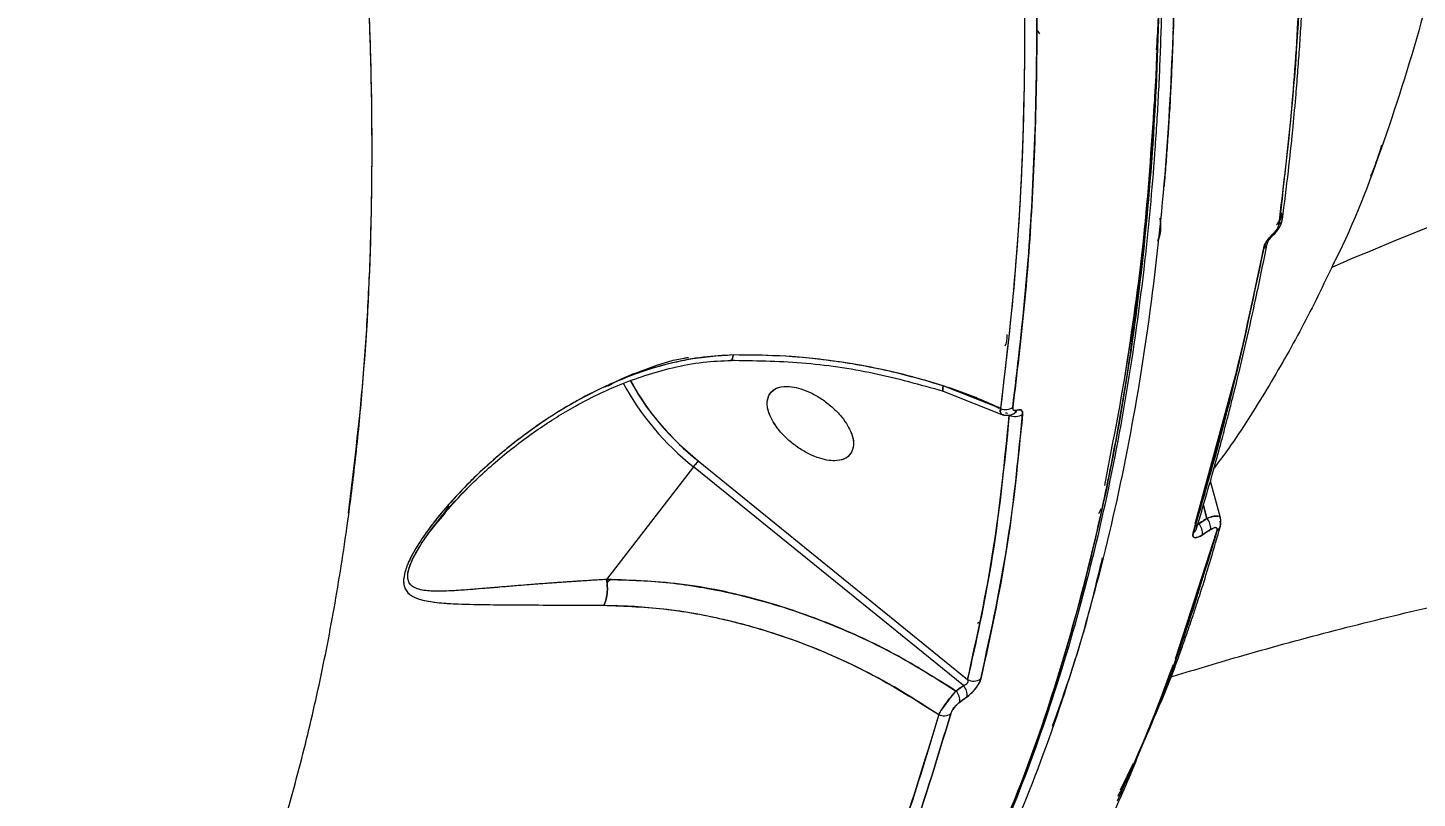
# Model space of a CAD drawing. Header units: millimetres. Extents: x -7083 to 7374, y -8368 to 7509.
# Drawn here: x 1896.4 to 2025.2, y -1489.7 to -1418.3 of the extents above; entities that cross this region are included whole.
import ezdxf

# ---------------------------------------------------------------- set-up
doc = ezdxf.new("R2010")
doc.units = ezdxf.units.MM
for name, color, linetype in [('DIKOM_ОБЪЕКТ', 7, 'Continuous'), ('DIKOM_РАЗМЕР_ЗОНА', 7, 'Continuous'), ('DIKOM_РАЗМЕР_ОБЪЕКТА', 7, 'Continuous')]:
    doc.layers.add(name, color=color, linetype=linetype)
doc.styles.add('style1', font='arial.ttf', dxfattribs={"width": 0.8})
doc.dimstyles.new('1-50', dxfattribs={"dimtxt": 300, "dimasz": 200, "dimexe": 100, "dimexo": 0, "dimgap": 100, "dimtad": 1, "dimtxsty": 'style1', "dimcen": 200, "dimclrd": 7, "dimclre": 7, "dimclrt": 7, "dimadec": 1, "dimazin": 2, "dimtfac": 1, "dimtmove": 0, "dimatfit": 2, "dimfxl": 0, "dimlwd": 25, "dimlwe": 18, "dimarcsym": 0})

# ---------------------------------------------------------------- blocks, each defined once
blk = doc.blocks.new('*D10')
at = {"layer": 'Defpoints', "color": 0, "transparency": 16777216}
for p in [(-5583.43, 647.96), (4593.55, 648.92), (4593.55, -5902.54)]:
    blk.add_point(p, dxfattribs=at)
at = {"layer": 'DIKOM_РАЗМЕР_ОБЪЕКТА', "color": 7, "lineweight": 18, "transparency": 16777216}
for p, q in [((-5583.43, 647.96), (-5583.43, -6002.54)), ((4593.55, 648.92), (4593.55, -6002.54))]:
    blk.add_line(p, q, dxfattribs=at)
at = {"layer": 'DIKOM_РАЗМЕР_ОБЪЕКТА', "color": 7, "lineweight": 25, "transparency": 16777216}
blk.add_line((-5383.43, -5902.54), (4393.55, -5902.54), dxfattribs=at)
at = {"layer": 'DIKOM_РАЗМЕР_ОБЪЕКТА', "color": 7, "transparency": 16777216}
for points in [[(-5383.43, -5869.2), (-5383.43, -5935.87), (-5583.43, -5902.54)], [(4393.55, -5869.2), (4393.55, -5935.87), (4593.55, -5902.54)]]:
    blk.add_solid(points, dxfattribs=at)
at = {"layer": 'DIKOM_РАЗМЕР_ОБЪЕКТА', "color": 7, "transparency": 16777216, "insert": (-226.13, -5649.37), "char_height": 300, "attachment_point": 5, "style": 'style1'}
blk.add_mtext('10150', dxfattribs=at)
blk = doc.blocks.new('*D11')
at = {"layer": 'Defpoints', "color": 0, "transparency": 16777216}
for p in [(-321.71, 5509.06), (-348.71, -4811.52), (5568.58, -4811.52)]:
    blk.add_point(p, dxfattribs=at)
at = {"layer": 'DIKOM_РАЗМЕР_ОБЪЕКТА', "color": 7, "lineweight": 18, "transparency": 16777216}
for p, q in [((-321.71, 5509.06), (5668.58, 5509.06)), ((-348.71, -4811.52), (5668.58, -4811.52))]:
    blk.add_line(p, q, dxfattribs=at)
at = {"layer": 'DIKOM_РАЗМЕР_ОБЪЕКТА', "color": 7, "lineweight": 25, "transparency": 16777216}
blk.add_line((5568.58, 5309.06), (5568.58, -4611.52), dxfattribs=at)
at = {"layer": 'DIKOM_РАЗМЕР_ОБЪЕКТА', "color": 7, "transparency": 16777216}
for points in [[(5535.25, 5309.06), (5601.91, 5309.06), (5568.58, 5509.06)], [(5535.25, -4611.52), (5601.91, -4611.52), (5568.58, -4811.52)]]:
    blk.add_solid(points, dxfattribs=at)
at = {"layer": 'DIKOM_РАЗМЕР_ОБЪЕКТА', "color": 7, "transparency": 16777216, "insert": (5315.31, 775.23), "char_height": 300, "attachment_point": 5, "rotation": 90, "style": 'style1'}
blk.add_mtext('10300', dxfattribs=at)
blk = doc.blocks.new('*D12')
at = {"layer": 'Defpoints', "color": 0, "transparency": 16777216}
for p in [(-621.71, 7509.06), (-373.6, -6811.53), (7273.89, -6811.53)]:
    blk.add_point(p, dxfattribs=at)
at = {"layer": 'DIKOM_РАЗМЕР_ЗОНА', "color": 7, "lineweight": 18, "transparency": 16777216}
for p, q in [((-621.71, 7509.06), (7373.89, 7509.06)), ((-373.6, -6811.53), (7373.89, -6811.53))]:
    blk.add_line(p, q, dxfattribs=at)
at = {"layer": 'DIKOM_РАЗМЕР_ЗОНА', "color": 7, "lineweight": 25, "transparency": 16777216}
blk.add_line((7273.89, 7309.06), (7273.89, -6611.53), dxfattribs=at)
at = {"layer": 'DIKOM_РАЗМЕР_ЗОНА', "color": 7, "transparency": 16777216}
for points in [[(7240.56, 7309.06), (7307.22, 7309.06), (7273.89, 7509.06)], [(7240.56, -6611.53), (7307.22, -6611.53), (7273.89, -6811.53)]]:
    blk.add_solid(points, dxfattribs=at)
at = {"layer": 'DIKOM_РАЗМЕР_ЗОНА', "color": 7, "transparency": 16777216, "insert": (7020.62, 1288.25), "char_height": 300, "attachment_point": 5, "rotation": 90, "style": 'style1'}
blk.add_mtext('14300', dxfattribs=at)
blk = doc.blocks.new('*D13')
at = {"layer": 'Defpoints', "color": 0, "transparency": 16777216}
for p in [(6593.53, 996.24), (-7083.43, 647.96), (6593.53, -8268.31)]:
    blk.add_point(p, dxfattribs=at)
at = {"layer": 'DIKOM_РАЗМЕР_ЗОНА', "color": 7, "lineweight": 18, "transparency": 16777216}
for p, q in [((6593.53, 996.24), (6593.53, -8368.31)), ((-7083.43, 647.96), (-7083.43, -8368.31))]:
    blk.add_line(p, q, dxfattribs=at)
at = {"layer": 'DIKOM_РАЗМЕР_ЗОНА', "color": 7, "lineweight": 25, "transparency": 16777216}
blk.add_line((-6883.43, -8268.31), (6393.53, -8268.31), dxfattribs=at)
at = {"layer": 'DIKOM_РАЗМЕР_ЗОНА', "color": 7, "transparency": 16777216}
for points in [[(-6883.43, -8234.97), (-6883.43, -8301.64), (-7083.43, -8268.31)], [(6393.53, -8234.97), (6393.53, -8301.64), (6593.53, -8268.31)]]:
    blk.add_solid(points, dxfattribs=at)
at = {"layer": 'DIKOM_РАЗМЕР_ЗОНА', "color": 7, "transparency": 16777216, "insert": (322.1, -8015.03), "char_height": 300, "attachment_point": 5, "style": 'style1'}
blk.add_mtext('13650', dxfattribs=at)

msp = doc.modelspace()

# ---------------------------------------------------------------- linework, layer by layer
at = {"layer": 'DIKOM_ОБЪЕКТ', "color": 7, "linetype": 'Continuous', "lineweight": 15}
for p, q in [((1989.899, -1418.458), (1990.188, -1418.839)), ((2002.512, -1418.339), (2002.568, -1418.32)), ((2002.387, -1423.275), (2002.373, -1423.252)), ((2002.329, -1424.419), (2002.322, -1424.407)), ((2002.322, -1424.407), (2002.329, -1424.419)), ((2012.513, -1435.304), (2012.648, -1435.642)), ((2012.516, -1435.35), (2012.648, -1435.642)), ((2012.686, -1436.124), (2012.717, -1436.008)), ((2010.989, -1438.68), (2011.08, -1438.265)), ((2017.454, -1440.107), (2017.293, -1440.486)), ((2004.644, -1464.135), (2008.349, -1450.516)), ((1981.25, -1451.943), (1986.855, -1454.174)), ((1986.585, -1453.564), (1981.265, -1451.455)), ((1986.461, -1453.575), (1985.721, -1453.172)), ((1986.574, -1453.735), (1986.57, -1453.732)), ((1986.58, -1453.639), (1986.578, -1453.638)), ((1987.727, -1454.091), (1987.656, -1454.105)), ((1958.117, -1458.957), (1950.066, -1469.392)), ((1983.141, -1479.231), (1958.117, -1458.957)), ((1958.557, -1458.423), (1983.528, -1478.654)), ((1958.557, -1458.423), (1983.528, -1478.654)), ((1972.349, -1458.082), (1972.354, -1458.079)), ((2006.971, -1463.702), (2006.028, -1460.299)), ((1936.666, -1461.48), (1937.178, -1460.965)), ((1935.484, -1462.617), (1934.107, -1464.401)), ((1995.913, -1462.846), (1995.654, -1463.336)), ((2005.711, -1463.744), (2005.377, -1462.546)), ((2005.389, -1462.508), (2005.711, -1463.744)), ((2004.588, -1464.127), (2004.679, -1464.331)), ((2004.776, -1463.848), (2004.778, -1463.853)), ((2004.906, -1464.137), (2004.95, -1464.235)), ((2004.95, -1464.235), (2005.711, -1463.744)), ((2002.791, -1476.769), (2006.644, -1464.824)), ((2006.055, -1464.778), (2005.297, -1465.268)), ((2006.192, -1466.266), (2006.644, -1464.84)), ((1950.082, -1469.66), (1950.424, -1469.416)), ((1984.601, -1473.381), (1984.45, -1473.487)), ((1982.45, -1479.739), (1983.141, -1479.231)), ((1983.484, -1480.267), (1982.794, -1480.773)), ((1997.693, -1488.883), (1998.89, -1486.408))]:
    msp.add_line(p, q, dxfattribs=at)
at = {"layer": 'DIKOM_ОБЪЕКТ', "color": 7, "linetype": 'Continuous', "lineweight": 15, "flags": 128}
for points in [[(2011.827, -1437.536), (2011.833, -1437.527), (2011.833, -1437.482), (2011.807, -1437.412)], [(2011.807, -1437.412), (2011.833, -1437.482), (2011.833, -1437.527), (2011.828, -1437.535)], [(1981.265, -1451.455), (1981.229, -1451.685), (1981.22, -1451.846), (1981.236, -1451.931), (1981.25, -1451.943)], [(1981.25, -1451.943), (1981.236, -1451.931), (1981.22, -1451.846), (1981.229, -1451.685), (1981.265, -1451.455)]]:
    msp.add_lwpolyline(points, dxfattribs=at)
at = {"layer": 'DIKOM_ОБЪЕКТ', "color": 7, "linetype": 'Continuous', "lineweight": 15}
for centre, radius, start, end in [((2162.507, -1778.467), 367.857, 103.00228, 113.25076), ((2012.092, -1435.93), 0.626, 298.2284, 27.3795), ((2012.066, -1435.909), 0.657, 299.35325, 354.83798), ((2010.695, -1438.163), 0.616, 297.62215, 346.95401), ((2010.688, -1438.158), 0.623, 297.92919, 346.60104), ((1973.785, -1439.143), 25.261, 208.58359, 231.66494), ((1973.516, -1439.37), 24.916, 208.42146, 231.8272), ((1973.684, -1439.262), 24.412, 208.78187, 231.70937), ((1987.043, -1452.46), 1.194, 247.45441, 303.9913), ((1987.492, -1453.501), 0.634, 281.71135, 339.35414), ((1987.487, -1453.496), 0.641, 283.45028, 339.07648), ((1987.928, -1453.124), 1.183, 242.89195, 305.98555), ((1966.517, -1465.421), 10.599, 138.6785, 142.4205), ((2003.854, -1465.178), 1.445, 356.41239, 40.68623), ((2004.609, -1464.685), 1.449, 356.33987, 40.52042), ((2006.305, -1464.281), 0.676, 299.96244, 25.74409), ((2004.101, -1464.507), 0.666, 300.12524, 344.24191), ((2004.099, -1464.505), 0.669, 300.1657, 342.21249), ((2006.302, -1464.278), 0.68, 300.0666, 356.77039), ((1981.553, -1480.612), 1.252, 352.59749, 44.21254), ((1982.24, -1480.104), 1.254, 352.51877, 44.05634), ((1984.112, -1477.692), 1.125, 238.72761, 304.39443), ((1981.342, -1480.92), 1.108, 243.48917, 304.05123)]:
    msp.add_arc(centre, radius, start, end, dxfattribs=at)
for points, knots in [([(1979.178, -1508.107), (1979.625, -1507.373), (1981.92, -1503.606), (1985.455, -1496.128), (1989.68, -1485.834), (1993.189, -1475.048), (1996.072, -1463.889), (1998.365, -1452.193), (1999.721, -1442.455), (2000.488, -1434.967), (2000.906, -1429.896), (2001.233, -1424.692), (2001.461, -1419.417), (2001.586, -1414.361), (2001.626, -1409.408), (2001.587, -1404.271), (2001.393, -1396.461), (2000.844, -1386.054), (1999.697, -1373.154), (1998.082, -1360.044), (1995.997, -1346.675), (1993.445, -1333.07), (1990.428, -1319.244), (1986.949, -1305.213), (1982.859, -1290.443), (1978.101, -1274.939), (1972.62, -1258.722), (1966.602, -1242.386), (1960.317, -1226.62), (1953.854, -1211.472), (1948.993, -1200.738), (1945.74, -1193.798), (1944.25, -1190.656), (1942.657, -1187.338), (1940.785, -1183.489), (1938.45, -1178.76), (1935.571, -1173.032), (1933.427, -1168.887), (1932.27, -1166.65)], [0, 0, 0, 0, 0.0104833, 0.0538013, 0.0970601, 0.1383158, 0.1795695, 0.2208225, 0.2620731, 0.2782834, 0.2946778, 0.3113476, 0.3281256, 0.3444819, 0.3584461, 0.3737143, 0.3912391, 0.4286774, 0.4655031, 0.5023286, 0.5391531, 0.5759763, 0.6127995, 0.6496512, 0.6865671, 0.7278166, 0.7690552, 0.8102936, 0.851531, 0.8878208, 0.9240666, 0.9320435, 0.9398914, 0.9476391, 0.9569466, 0.9687905, 0.9831572, 1, 1, 1, 1]), ([(1949.313, -1542.91), (1951.475, -1541.281), (1956.197, -1537.722), (1962.832, -1531.337), (1969.357, -1523.987), (1975.329, -1515.924), (1980.763, -1507.168), (1985.731, -1497.538), (1990.164, -1487.037), (1993.997, -1475.678), (1997.142, -1463.704), (1999.604, -1451.12), (2001.38, -1437.923), (2002.448, -1424.376), (2002.84, -1410.547), (2002.597, -1396.541), (2001.732, -1382.159), (2000.253, -1367.442), (1998.121, -1352.087), (1995.296, -1336.07), (1991.725, -1319.365), (1987.466, -1302.314), (1982.536, -1285.008), (1976.965, -1267.543), (1970.898, -1250.316), (1964.38, -1233.336), (1957.45, -1216.606), (1949.967, -1199.792), (1941.978, -1182.909), (1936.222, -1171.663), (1933.339, -1166.031)], [0, 0, 0, 0, 0.0294346, 0.064302, 0.0991452, 0.1340374, 0.1690526, 0.2042672, 0.2416084, 0.2787305, 0.3157246, 0.3526784, 0.3896794, 0.4268156, 0.462036, 0.4972447, 0.5322563, 0.5671465, 0.6019894, 0.6389734, 0.6760743, 0.7133826, 0.7507533, 0.7878982, 0.8249036, 0.8597463, 0.8946166, 0.929588, 0.9647359, 1, 1, 1, 1]), ([(1933.339, -1166.031), (1935.328, -1169.896), (1939.403, -1177.814), (1945.348, -1190.008), (1951.306, -1202.78), (1956.959, -1215.552), (1962.293, -1228.263), (1967.085, -1240.329), (1970.27, -1248.819), (1972.014, -1253.621), (1972.562, -1255.14), (1973.106, -1256.664), (1973.649, -1258.193), (1974.188, -1259.727), (1976.049, -1265.061), (1978.999, -1273.858), (1982.7, -1285.739), (1985.847, -1296.623), (1988.502, -1306.52), (1990.723, -1315.445), (1992.564, -1323.413), (1994.075, -1330.443), (1995.298, -1336.551), (1996.234, -1341.541), (1996.939, -1345.518), (1997.443, -1348.492), (1997.772, -1350.51), (1997.949, -1351.619), (1998.016, -1352.046), (1998.044, -1352.222), (1998.056, -1352.297), (1998.061, -1352.33), (1998.063, -1352.344), (1998.064, -1352.351), (1998.065, -1352.354), (1998.786, -1356.94), (2000.038, -1365.852), (2001.409, -1378.69), (2002.287, -1390.755), (2002.71, -1401.637), (2002.775, -1411.424), (2002.616, -1418.143), (2002.43, -1422.492), (2002.32, -1424.664), (2002.194, -1426.799), (2002.054, -1428.898), (2001.901, -1430.96), (2001.787, -1432.316), (2001.73, -1432.989)], [0, 0, 0, 0, 0.0405415, 0.0830689, 0.1275823, 0.1740816, 0.2166442, 0.2607447, 0.3008257, 0.3061629, 0.3115204, 0.3168984, 0.3222968, 0.3277156, 0.3331549, 0.3788817, 0.4213478, 0.4605531, 0.4964974, 0.5291807, 0.558603, 0.5847643, 0.6076644, 0.6273033, 0.6412799, 0.6529552, 0.6613261, 0.6644447, 0.6657076, 0.6662421, 0.6664732, 0.6665741, 0.6666183, 0.6666378, 0.6666463, 0.666653, 0.7194624, 0.7702736, 0.8190865, 0.8659011, 0.9054453, 0.9434421, 0.9531382, 0.9627281, 0.9722118, 0.9815894, 0.9908609, 1, 1, 1, 1]), ([(1931.913, -1167.012), (1934.968, -1172.985), (1941.065, -1184.91), (1949.485, -1202.813), (1957.335, -1220.634), (1964.564, -1238.36), (1971.184, -1255.989), (1977.08, -1273.187), (1982.283, -1289.954), (1986.807, -1306.234), (1990.732, -1322.271), (1994.042, -1337.989), (1996.793, -1353.681), (1998.949, -1369.332), (2000.459, -1384.91), (2001.277, -1400.109), (2001.394, -1414.866), (2000.805, -1429.099), (1999.544, -1442.476), (1997.665, -1455.018), (1995.217, -1466.768), (1992.152, -1477.965), (1988.515, -1488.659), (1985.582, -1495.281), (1984.111, -1498.601)], [0, 0, 0, 0, 0.047001, 0.093823, 0.1404084, 0.1868699, 0.2333175, 0.2798609, 0.3239334, 0.3682526, 0.4124171, 0.4563616, 0.5001812, 0.5466227, 0.5931373, 0.6398363, 0.6868178, 0.7336782, 0.7802874, 0.8241053, 0.8678929, 0.911742, 0.9557457, 1, 1, 1, 1]), ([(1984.111, -1498.601), (1985.6, -1495.237), (1988.603, -1488.451), (1992.348, -1477.36), (1995.168, -1466.862), (1997.211, -1457.165), (1998.307, -1450.66), (1998.95, -1446.163), (1999.261, -1443.81), (1999.552, -1441.433), (1999.821, -1439.03), (2000.069, -1436.603), (2000.492, -1432.008), (2000.981, -1425.003), (2001.325, -1415.278), (2001.336, -1404.842), (2000.982, -1394.149), (2000.273, -1383.255), (1999.269, -1372.681), (1998.35, -1365.193), (1997.785, -1361.074), (1997.641, -1360.041), (1997.494, -1359.004), (1997.343, -1357.963), (1997.189, -1356.917), (1997.031, -1355.866), (1996.871, -1354.811), (1996.625, -1353.224), (1996.242, -1350.824), (1995.658, -1347.323), (1994.888, -1342.945), (1993.902, -1337.672), (1992.664, -1331.483), (1991.136, -1324.372), (1989.276, -1316.323), (1987.258, -1308.226), (1985.131, -1300.228), (1982.952, -1292.479), (1981.11, -1286.275), (1979.731, -1281.795), (1978.922, -1279.206), (1978.084, -1276.569), (1977.218, -1273.886), (1976.323, -1271.156), (1975.397, -1268.379), (1974.441, -1265.555), (1972.036, -1258.56), (1968.065, -1247.561), (1962.295, -1232.723), (1956.359, -1218.432), (1950.316, -1204.716), (1944.214, -1191.596), (1938.126, -1179.087), (1933.95, -1170.97), (1931.913, -1167.012)], [0, 0, 0, 0, 0.0448233, 0.0904084, 0.1367553, 0.1677634, 0.1991034, 0.2073667, 0.2156527, 0.2239616, 0.2322932, 0.2406475, 0.2490247, 0.279393, 0.3112487, 0.3445917, 0.3794221, 0.4113036, 0.4443369, 0.4743594, 0.4773563, 0.4803617, 0.4833758, 0.4863985, 0.4894298, 0.4924696, 0.4955181, 0.4985752, 0.5062018, 0.5162332, 0.5286695, 0.543639, 0.561052, 0.5809084, 0.6032081, 0.6279513, 0.6476494, 0.6686615, 0.6909876, 0.6978166, 0.7047597, 0.7118169, 0.7189881, 0.7262734, 0.7336728, 0.7411863, 0.7488139, 0.7894231, 0.8284573, 0.8659162, 0.9018, 0.9361086, 0.9688419, 1, 1, 1, 1]), ([(1990.636, -1192.414), (1993.043, -1198.087), (1997.858, -1209.439), (2004.312, -1226.37), (2010.193, -1243.218), (2015.415, -1259.916), (2019.959, -1276.37), (2023.722, -1292.18), (2026.747, -1307.332), (2029.081, -1321.854), (2030.778, -1336.048), (2031.831, -1349.907), (2032.238, -1363.892), (2031.898, -1377.858), (2030.718, -1391.661), (2028.71, -1404.773), (2025.902, -1417.225), (2022.169, -1428.895), (2019.303, -1436.564), (2017.457, -1440.101), (2017.386, -1440.238)], [0, 0, 0, 0, 0.0583555, 0.1167723, 0.1754028, 0.2343988, 0.2933013, 0.3518548, 0.4068847, 0.4618726, 0.5169474, 0.5722407, 0.6278609, 0.6897175, 0.7512221, 0.8125651, 0.8739336, 0.9355173, 0.9975002, 1, 1, 1, 1]), ([(1926.135, -1463.25), (1926.638, -1459.136), (1927.702, -1450.428), (1928.363, -1436.33), (1928.341, -1421.207), (1927.519, -1405.525), (1925.925, -1389.309), (1923.504, -1372.312), (1920.225, -1354.614), (1916.065, -1336.309), (1911.107, -1317.759), (1905.336, -1298.966), (1898.821, -1279.939), (1893.822, -1267.131), (1891.316, -1260.709)], [0, 0, 0, 0, 0.0734418, 0.1554798, 0.237249, 0.3189945, 0.4009575, 0.4833835, 0.5700216, 0.6561076, 0.7418761, 0.8275997, 0.9135489, 1, 1, 1, 1]), ([(1912.374, -1512.63), (1913.301, -1510.575), (1915.159, -1506.455), (1917.635, -1499.904), (1919.872, -1493.102), (1921.842, -1486.049), (1923.558, -1478.739), (1925.027, -1471.115), (1926.135, -1463.857), (1926.952, -1457.032), (1927.538, -1450.698), (1927.974, -1444.104), (1928.244, -1437.382), (1928.333, -1431.604), (1928.321, -1426.857), (1928.264, -1423.067), (1928.156, -1419.178), (1927.996, -1415.189), (1927.781, -1411.098), (1927.507, -1406.905), (1927.114, -1401.831), (1926.547, -1395.758), (1925.738, -1388.562), (1924.728, -1380.928), (1923.533, -1373.088), (1922.296, -1365.901), (1921.075, -1359.415), (1919.923, -1353.707), (1918.559, -1347.368), (1917.476, -1342.657), (1916.701, -1339.417), (1916.44, -1338.338), (1916.172, -1337.241), (1915.897, -1336.127), (1915.616, -1334.996), (1915.28, -1333.661), (1914.835, -1331.913), (1914.22, -1329.54), (1913.421, -1326.52), (1912.421, -1322.846), (1911.255, -1318.688), (1910.043, -1314.504), (1908.612, -1309.703), (1907.045, -1304.623), (1905.159, -1298.732), (1902.627, -1291.096), (1899.324, -1281.65), (1895.358, -1270.933), (1892.628, -1264.028), (1891.316, -1260.709)], [0, 0, 0, 0, 0.0356099, 0.0713872, 0.1073338, 0.1429089, 0.1783702, 0.2143467, 0.2508402, 0.2779122, 0.3055302, 0.333695, 0.3624074, 0.3899729, 0.4049442, 0.4201751, 0.4356657, 0.4514162, 0.4674266, 0.483697, 0.5002277, 0.5259928, 0.5530553, 0.5814159, 0.6110753, 0.6394003, 0.6596954, 0.6811189, 0.7006087, 0.7272294, 0.7309596, 0.7347465, 0.7385898, 0.7424897, 0.7464462, 0.7504593, 0.7564866, 0.7647492, 0.7752474, 0.7879816, 0.802952, 0.8183428, 0.8312156, 0.8524192, 0.8705211, 0.8915209, 0.9303476, 0.9665079, 1, 1, 1, 1]), ([(2012.71, -1436.052), (2012.899, -1434.564), (2013.247, -1431.841), (2013.643, -1428.068), (2013.924, -1425.022), (2014.128, -1422.515), (2014.29, -1420.283), (2014.499, -1417.037), (2014.719, -1412.682), (2014.879, -1407.465), (2014.945, -1402.48), (2014.934, -1397.885), (2014.871, -1394.126), (2014.784, -1390.938), (2014.678, -1387.92), (2014.502, -1384.062), (2014.232, -1379.339), (2013.967, -1375.87), (2013.824, -1373.993)], [0, 0, 0, 0, 0.0778315, 0.1424895, 0.194031, 0.2330518, 0.2692402, 0.3061065, 0.3950747, 0.4843873, 0.5601657, 0.6348085, 0.702873, 0.7371455, 0.7838116, 0.8431453, 0.9151871, 1, 1, 1, 1]), ([(2013.498, -1374.448), (2013.79, -1378.569), (2014.372, -1386.801), (2014.674, -1398.765), (2014.538, -1411.104), (2013.879, -1423.768), (2012.886, -1432.24), (2012.389, -1436.482)], [0, 0, 0, 0, 0.187019, 0.3735553, 0.5598972, 0.7796491, 1, 1, 1, 1]), ([(2012.389, -1436.482), (2012.766, -1433.369), (2013.532, -1427.057), (2014.247, -1417.098), (2014.623, -1406.927), (2014.628, -1396.485), (2014.308, -1385.767), (2013.771, -1378.27), (2013.498, -1374.448)], [0, 0, 0, 0, 0.1622327, 0.3288992, 0.5000001, 0.6599901, 0.8266567, 1, 1, 1, 1]), ([(1987.693, -1391.609), (1987.985, -1395.725), (1988.566, -1403.946), (1988.867, -1415.895), (1988.732, -1428.219), (1988.073, -1440.866), (1987.081, -1449.327), (1986.585, -1453.564)], [0, 0, 0, 0, 0.1870164, 0.3735514, 0.5598933, 0.7796464, 1, 1, 1, 1]), ([(1987.693, -1391.609), (1988.063, -1397.085), (1988.802, -1408.036), (1988.875, -1423.784), (1988.255, -1439.068), (1987.143, -1448.723), (1986.585, -1453.564)], [0, 0, 0, 0, 0.249319, 0.4986069, 0.7485833, 1, 1, 1, 1]), ([(1987.711, -1453.451), (1988.141, -1449.857), (1989, -1442.678), (1989.718, -1431.458), (1990.024, -1419.241), (1989.83, -1405.95), (1989.164, -1396.261), (1988.83, -1391.41)], [0, 0, 0, 0, 0.1870193, 0.3735556, 0.5598976, 0.7796494, 1, 1, 1, 1]), ([(1988.83, -1391.41), (1989.103, -1395.233), (1989.638, -1402.73), (1989.956, -1413.45), (1989.949, -1423.893), (1989.572, -1434.065), (1988.855, -1444.025), (1988.089, -1450.337), (1987.711, -1453.451)], [0, 0, 0, 0, 0.173342, 0.3400085, 0.4999999, 0.6710997, 0.8377662, 1, 1, 1, 1]), ([(1996.233, -1460.693), (1997.091, -1456.282), (1998.821, -1447.38), (2000.442, -1433.103), (2001.305, -1418.094), (2001.448, -1404.33), (2000.968, -1395.368), (2000.779, -1391.842)], [0, 0, 0, 0, 0.2111385, 0.4260824, 0.6424612, 0.8593054, 1, 1, 1, 1]), ([(2001.046, -1420.349), (2001.099, -1419.472), (2001.456, -1413.586), (2001.421, -1404.065), (2000.954, -1395.18), (2000.772, -1391.726)], [0, 0, 0, 0, 0.0966525, 0.6487613, 1, 1, 1, 1]), ([(1998.147, -1450.445), (1998.773, -1446.265), (1999.995, -1438.105), (2000.567, -1429.416), (2000.846, -1425.178)], [0, 0, 0, 0, 0.5122945, 1, 1, 1, 1]), ([(2021.895, -1429.168), (2021.625, -1430.035), (2021.314, -1431.034), (2020.919, -1431.952), (2020.866, -1432.073)], [0, 0, 0, 0, 0.8678312, 1, 1, 1, 1]), ([(1989.803, -1429.807), (1989.793, -1429.806), (1989.752, -1429.804), (1989.704, -1429.783), (1989.668, -1429.767)], [0, 0, 0, 0, 0.2394236, 1, 1, 1, 1]), ([(2001.164, -1438.048), (2001.259, -1437.774), (2001.453, -1437.213), (2001.408, -1436.362), (2001.386, -1435.928)], [0, 0, 0, 0, 0.4896525, 1, 1, 1, 1]), ([(2001.386, -1435.928), (2001.408, -1436.404), (2001.448, -1437.253), (2001.251, -1437.805), (2001.164, -1438.048)], [0, 0, 0, 0, 0.5598263, 1, 1, 1, 1]), ([(2012.168, -1436.521), (2012.214, -1436.471), (2012.376, -1436.297), (2012.553, -1435.986), (2012.616, -1435.757), (2012.648, -1435.642)], [0, 0, 0, 0, 0.1670984, 0.5816421, 1, 1, 1, 1]), ([(2012.648, -1435.642), (2012.617, -1435.765), (2012.552, -1436.017), (2012.349, -1436.298), (2012.245, -1436.442)], [0, 0, 0, 0, 0.4868357, 1, 1, 1, 1]), ([(2012.389, -1436.482), (2012.369, -1436.562), (2012.331, -1436.723), (2012.139, -1437.061), (2011.933, -1437.279), (2011.807, -1437.412)], [0, 0, 0, 0, 0.2806587, 0.5612783, 1, 1, 1, 1]), ([(2011.807, -1437.412), (2011.88, -1437.339), (2012.027, -1437.192), (2012.206, -1436.944), (2012.34, -1436.696), (2012.372, -1436.553), (2012.389, -1436.482)], [0, 0, 0, 0, 0.2508717, 0.5008318, 0.7501822, 1, 1, 1, 1]), ([(2011.828, -1437.536), (2011.935, -1437.428), (2012.151, -1437.211), (2012.419, -1436.826), (2012.61, -1436.465), (2012.659, -1436.244), (2012.678, -1436.156)], [0, 0, 0, 0, 0.2683439, 0.5384313, 0.8154652, 1, 1, 1, 1]), ([(2004.644, -1464.135), (2005.859, -1459.941), (2008.25, -1451.689), (2010.146, -1442.691), (2011.079, -1438.266)], [0, 0, 0, 0, 0.5081662, 1, 1, 1, 1]), ([(2004.742, -1464.688), (2005.064, -1463.614), (2005.659, -1461.63), (2006.443, -1458.849), (2007.069, -1456.546), (2007.557, -1454.692), (2008.038, -1452.816), (2008.621, -1450.471), (2009.39, -1447.229), (2010.317, -1443.101), (2010.949, -1439.997), (2011.294, -1438.302)], [0, 0, 0, 0, 0.1290833, 0.2383528, 0.327844, 0.3975769, 0.4525042, 0.5428568, 0.6641964, 0.8165538, 1, 1, 1, 1]), ([(2011.807, -1437.412), (2011.695, -1437.526), (2011.47, -1437.754), (2011.141, -1438.221), (2011.041, -1438.524), (2010.98, -1438.708)], [0, 0, 0, 0, 0.2809771, 0.5615918, 1, 1, 1, 1]), ([(2010.98, -1438.708), (2011.008, -1438.607), (2011.064, -1438.405), (2011.254, -1438.061), (2011.503, -1437.717), (2011.706, -1437.514), (2011.807, -1437.412)], [0, 0, 0, 0, 0.2494581, 0.4992622, 0.7492267, 1, 1, 1, 1]), ([(2011.296, -1438.296), (2011.303, -1438.269), (2011.32, -1438.209), (2011.413, -1438.028), (2011.58, -1437.787), (2011.741, -1437.624), (2011.828, -1437.536)], [0, 0, 0, 0, 0.1905475, 0.4180329, 0.6872446, 1, 1, 1, 1]), ([(2010.98, -1438.708), (2009.894, -1443.836), (2007.955, -1452.993), (2005.511, -1461.389), (2004.435, -1465.083)], [0, 0, 0, 0, 0.5599612, 1, 1, 1, 1]), ([(2004.435, -1465.083), (2005.639, -1460.925), (2008.075, -1452.514), (2010.004, -1443.345), (2010.98, -1438.708)], [0, 0, 0, 0, 0.4943586, 1, 1, 1, 1]), ([(2017.293, -1440.486), (2016.317, -1442.488), (2014.362, -1446.503), (2011.065, -1452.168), (2008.404, -1456.371), (2006.749, -1458.578), (2006.372, -1459.081)], [0, 0, 0, 0, 0.3019486, 0.6053168, 0.9101197, 1, 1, 1, 1]), ([(1987.164, -1446.706), (1987.166, -1446.717), (1987.221, -1447.164), (1987.102, -1447.485), (1986.986, -1447.797)], [0, 0, 0, 0, 0.0246737, 1, 1, 1, 1]), ([(1987.164, -1446.706), (1987.166, -1446.717), (1987.221, -1447.164), (1987.102, -1447.485), (1986.986, -1447.797)], [0, 0, 0, 0, 0.0246737, 1, 1, 1, 1]), ([(1961.797, -1448.606), (1960.371, -1448.707), (1957.523, -1448.908), (1953.354, -1450.064), (1949.373, -1451.696), (1945.602, -1453.779), (1942.053, -1456.226), (1938.734, -1458.999), (1935.68, -1462.063), (1933.417, -1464.845), (1931.971, -1467.145), (1931.245, -1468.823), (1931.203, -1470.106), (1931.77, -1470.837), (1932.657, -1471.244), (1934.098, -1471.548), (1936.238, -1471.69), (1939.167, -1471.741), (1942.412, -1471.758), (1945.933, -1471.777), (1948.522, -1471.79), (1949.818, -1471.797)], [0, 0, 0, 0, 0.0615669, 0.1230538, 0.1847599, 0.2460723, 0.3077315, 0.3700377, 0.4322793, 0.4952939, 0.5269993, 0.5593052, 0.5917282, 0.6240189, 0.6559449, 0.687599, 0.7507916, 0.8135738, 0.8756514, 0.9377156, 1, 1, 1, 1]), ([(1961.797, -1448.606), (1960.874, -1448.655), (1958.989, -1448.753), (1956.122, -1449.305), (1952.856, -1450.254), (1949.227, -1451.766), (1945.841, -1453.653), (1942.99, -1455.576), (1940.688, -1457.351), (1938.665, -1459.12), (1936.948, -1460.793), (1935.443, -1462.408), (1934.089, -1464.027), (1933.05, -1465.45), (1932.355, -1466.543), (1931.735, -1467.663), (1931.318, -1468.721), (1931.22, -1469.586), (1931.304, -1470.106), (1931.525, -1470.517), (1932.014, -1470.983), (1932.985, -1471.352), (1934.506, -1471.575), (1936.552, -1471.696), (1939.157, -1471.741), (1942.397, -1471.758), (1945.929, -1471.777), (1948.52, -1471.79), (1949.818, -1471.797)], [0, 0, 0, 0, 0.0398612, 0.0814883, 0.1251958, 0.1857363, 0.249768, 0.2913725, 0.3335176, 0.3748472, 0.4072951, 0.4373218, 0.4710074, 0.5001127, 0.5165857, 0.5316359, 0.5630114, 0.5784885, 0.5944689, 0.6095617, 0.6260232, 0.6657302, 0.7084366, 0.7509621, 0.8131151, 0.8756045, 0.9376429, 1, 1, 1, 1]), ([(1949.936, -1451.557), (1950.188, -1451.426), (1951.257, -1450.872), (1953.681, -1449.922), (1956.005, -1449.061), (1957.514, -1448.846), (1957.641, -1448.828)], [0, 0, 0, 0, 0.1038288, 0.4392934, 0.9526944, 1, 1, 1, 1]), ([(1961.635, -1449.074), (1961.65, -1449.073), (1961.688, -1449.073), (1961.745, -1448.922), (1961.779, -1448.712), (1961.797, -1448.606)], [0, 0, 0, 0, 0.2429161, 0.6200148, 1, 1, 1, 1]), ([(1961.797, -1448.606), (1961.78, -1448.706), (1961.747, -1448.906), (1961.705, -1449.042), (1961.682, -1449.053), (1961.682, -1449.053)], [0, 0, 0, 0, 0.493646, 0.9869014, 1, 1, 1, 1]), ([(1981.265, -1451.455), (1979.499, -1450.947), (1975.954, -1449.928), (1970.856, -1449.081), (1966.119, -1448.627), (1963.235, -1448.613), (1961.797, -1448.606)], [0, 0, 0, 0, 0.2790483, 0.5602008, 0.7807553, 1, 1, 1, 1]), ([(1981.265, -1451.455), (1980.186, -1451.133), (1978.058, -1450.499), (1974.845, -1449.777), (1971.064, -1449.123), (1966.71, -1448.644), (1963.42, -1448.619), (1961.797, -1448.606)], [0, 0, 0, 0, 0.1712593, 0.3376927, 0.498651, 0.752498, 1, 1, 1, 1]), ([(1934.097, -1464.415), (1934.985, -1463.354), (1936.77, -1461.221), (1939.967, -1458.281), (1943.347, -1455.665), (1947.069, -1453.318), (1951.271, -1451.24), (1955.37, -1449.9), (1958.931, -1449.221), (1960.761, -1449.145), (1961.637, -1449.109)], [0, 0, 0, 0, 0.1306866, 0.2627165, 0.4005887, 0.5238096, 0.6669736, 0.8305436, 0.9188747, 1, 1, 1, 1]), ([(1950.194, -1451.451), (1951.206, -1450.934), (1952.309, -1450.371), (1953.488, -1450.023), (1953.585, -1449.994)], [0, 0, 0, 0, 0.9172214, 1, 1, 1, 1]), ([(1961.515, -1449.09), (1963.727, -1449.122), (1968.168, -1449.186), (1974.824, -1450.148), (1979.114, -1451.346), (1981.25, -1451.943)], [0, 0, 0, 0, 0.3325114, 0.667596, 1, 1, 1, 1]), ([(1952.339, -1451.037), (1952.611, -1451.55), (1953.263, -1452.776), (1954.719, -1454.687), (1956.52, -1456.671), (1957.888, -1457.848), (1958.557, -1458.423)], [0, 0, 0, 0, 0.1988925, 0.4757767, 0.7439393, 1, 1, 1, 1]), ([(1972.808, -1457.546), (1972.658, -1457.76), (1972.352, -1458.197), (1971.543, -1458.416), (1970.677, -1458.392), (1969.815, -1458.198), (1968.857, -1457.814), (1967.876, -1457.248), (1966.96, -1456.542), (1966.186, -1455.765), (1965.599, -1454.986), (1965.13, -1454.115), (1964.865, -1453.174), (1965.017, -1452.635), (1965.091, -1452.371)], [0, 0, 0, 0, 0.0986969, 0.2017099, 0.2683497, 0.3414736, 0.4193721, 0.5, 0.5806279, 0.6585264, 0.7316484, 0.79829, 0.901302, 1, 1, 1, 1]), ([(1972.808, -1457.546), (1972.677, -1457.74), (1972.379, -1458.181), (1971.578, -1458.417), (1970.676, -1458.391), (1969.815, -1458.198), (1968.857, -1457.814), (1967.876, -1457.248), (1966.96, -1456.542), (1966.187, -1455.765), (1965.6, -1454.987), (1965.111, -1454.08), (1964.861, -1453.14), (1965.021, -1452.606), (1965.091, -1452.371)], [0, 0, 0, 0, 0.0887089, 0.2016905, 0.2684634, 0.3414637, 0.4193671, 0.5, 0.5806329, 0.6585363, 0.7315366, 0.7983095, 0.9112911, 1, 1, 1, 1]), ([(1965.091, -1452.371), (1965.24, -1452.157), (1965.546, -1451.72), (1966.355, -1451.502), (1967.222, -1451.525), (1968.083, -1451.719), (1969.042, -1452.103), (1970.022, -1452.67), (1970.938, -1453.375), (1971.712, -1454.152), (1972.299, -1454.931), (1972.768, -1455.802), (1973.034, -1456.743), (1972.882, -1457.283), (1972.808, -1457.546)], [0, 0, 0, 0, 0.0986972, 0.2017099, 0.2683497, 0.3414736, 0.4193721, 0.5, 0.5806279, 0.6585264, 0.7316484, 0.79829, 0.9013023, 1, 1, 1, 1]), ([(1965.091, -1452.371), (1965.222, -1452.177), (1965.52, -1451.736), (1966.32, -1451.5), (1967.222, -1451.526), (1968.084, -1451.719), (1969.042, -1452.103), (1970.022, -1452.67), (1970.938, -1453.375), (1971.712, -1454.152), (1972.299, -1454.931), (1972.788, -1455.837), (1973.037, -1456.778), (1972.878, -1457.312), (1972.808, -1457.546)], [0, 0, 0, 0, 0.0887089, 0.2016905, 0.2684634, 0.3414637, 0.4193671, 0.5, 0.5806329, 0.6585363, 0.7315366, 0.7983095, 0.9112911, 1, 1, 1, 1]), ([(1986.585, -1453.564), (1986.265, -1453.417), (1985.863, -1453.233), (1985.435, -1453.044), (1985.323, -1452.996), (1985.293, -1452.983), (1985.284, -1452.979), (1984.844, -1452.787), (1983.525, -1452.228), (1982.169, -1451.764), (1981.265, -1451.455)], [0, 0, 0, 0, 0.1847286, 0.2324477, 0.2450566, 0.2485427, 0.2495807, 0.2501487, 0.5001272, 1, 1, 1, 1]), ([(1984.368, -1452.579), (1984.471, -1452.631), (1984.767, -1452.78), (1985.06, -1452.934), (1985.252, -1453.035)], [0, 0, 0, 0, 0.3460363, 1, 1, 1, 1]), ([(1986.565, -1453.889), (1986.562, -1453.883), (1986.535, -1453.82), (1986.561, -1453.686), (1986.585, -1453.564)], [0, 0, 0, 0, 0.0932013, 1, 1, 1, 1]), ([(1986.585, -1453.564), (1986.567, -1453.697), (1986.53, -1453.96), (1986.623, -1454.045), (1986.669, -1454.087)], [0, 0, 0, 0, 0.5064844, 1, 1, 1, 1]), ([(1987.053, -1453.975), (1987.106, -1453.974), (1987.164, -1453.973), (1987.206, -1453.992), (1987.21, -1453.994)], [0, 0, 0, 0, 0.9100028, 1, 1, 1, 1]), ([(1987.053, -1453.975), (1987.102, -1453.975), (1987.159, -1453.974), (1987.203, -1453.992), (1987.21, -1453.994)], [0, 0, 0, 0, 0.8543006, 1, 1, 1, 1]), ([(1988.085, -1453.724), (1988.019, -1453.743), (1987.888, -1453.781), (1987.766, -1453.727), (1987.703, -1453.616), (1987.708, -1453.506), (1987.711, -1453.451)], [0, 0, 0, 0, 0.2789959, 0.5583522, 0.7785979, 1, 1, 1, 1]), ([(1987.711, -1453.451), (1987.709, -1453.513), (1987.704, -1453.636), (1987.782, -1453.74), (1987.907, -1453.778), (1988.026, -1453.742), (1988.085, -1453.724)], [0, 0, 0, 0, 0.250935, 0.5004846, 0.7503132, 1, 1, 1, 1]), ([(1988.623, -1454.081), (1988.62, -1453.992), (1988.614, -1453.813), (1988.451, -1453.643), (1988.224, -1453.694), (1988.085, -1453.724)], [0, 0, 0, 0, 0.2815193, 0.5622744, 1, 1, 1, 1]), ([(1988.085, -1453.724), (1988.167, -1453.7), (1988.331, -1453.651), (1988.507, -1453.702), (1988.619, -1453.838), (1988.622, -1454), (1988.623, -1454.081)], [0, 0, 0, 0, 0.2495973, 0.4994869, 0.7495096, 1, 1, 1, 1]), ([(1983.528, -1478.654), (1984.396, -1474.698), (1986.133, -1466.782), (1986.97, -1458.38), (1987.389, -1454.177)], [0, 0, 0, 0, 0.4997739, 1, 1, 1, 1]), ([(1987.389, -1454.177), (1986.91, -1458.877), (1986.054, -1467.27), (1984.3, -1475.175), (1983.528, -1478.654)], [0, 0, 0, 0, 0.5599622, 1, 1, 1, 1]), ([(1984.748, -1478.621), (1985.713, -1474.171), (1987.437, -1466.224), (1988.261, -1457.792), (1988.623, -1454.081)], [0, 0, 0, 0, 0.5599633, 1, 1, 1, 1]), ([(1988.623, -1454.081), (1988.196, -1458.34), (1987.353, -1466.763), (1985.61, -1474.698), (1984.748, -1478.621)], [0, 0, 0, 0, 0.5056414, 1, 1, 1, 1]), ([(1986.668, -1454.088), (1986.743, -1454.117), (1986.894, -1454.175), (1987.16, -1454.202), (1987.409, -1454.189), (1987.562, -1454.14), (1987.62, -1454.121)], [0, 0, 0, 0, 0.2754252, 0.5524028, 0.8287999, 1, 1, 1, 1]), ([(1958.557, -1458.423), (1958.529, -1458.454), (1958.473, -1458.517), (1958.352, -1458.661), (1958.225, -1458.818), (1958.153, -1458.911), (1958.117, -1458.957)], [0, 0, 0, 0, 0.2499999, 0.4999999, 0.75, 1, 1, 1, 1]), ([(1950.064, -1469.4), (1949.575, -1469.429), (1948.571, -1469.49), (1947.116, -1469.583), (1945.695, -1469.68), (1944.299, -1469.781), (1943.027, -1469.878), (1941.759, -1469.981), (1940.459, -1470.089), (1939.163, -1470.199), (1937.953, -1470.3), (1936.737, -1470.395), (1935.514, -1470.471), (1934.293, -1470.504), (1933.221, -1470.453), (1932.427, -1470.275), (1931.95, -1469.972), (1931.698, -1469.628), (1931.601, -1469.148), (1931.692, -1468.512), (1931.964, -1467.755), (1932.38, -1466.934), (1932.897, -1466.083), (1933.662, -1464.967), (1934.682, -1463.642), (1935.573, -1462.639), (1935.997, -1462.162)], [0, 0, 0, 0, 0.0431452, 0.088526, 0.1325402, 0.1761091, 0.2231594, 0.2590417, 0.3061916, 0.3608502, 0.4020806, 0.4455988, 0.5068957, 0.5574652, 0.6132162, 0.6690164, 0.6986981, 0.7251641, 0.7537243, 0.7812084, 0.80797, 0.8372624, 0.8653144, 0.8932441, 0.9492565, 1, 1, 1, 1]), ([(1950.064, -1469.4), (1948.801, -1469.477), (1946.277, -1469.633), (1942.823, -1469.89), (1939.622, -1470.159), (1937.034, -1470.381), (1934.989, -1470.502), (1933.437, -1470.491), (1932.269, -1470.268), (1931.704, -1469.739), (1931.604, -1469.09), (1931.738, -1468.255), (1932.342, -1466.942), (1933.491, -1465.14), (1934.515, -1463.946), (1935.095, -1463.27)], [0, 0, 0, 0, 0.1171713, 0.2341478, 0.3510989, 0.4689805, 0.5475095, 0.6254482, 0.7022135, 0.7587135, 0.786457, 0.8142158, 0.8698802, 0.9263501, 1, 1, 1, 1]), ([(2004.95, -1464.235), (2004.913, -1464.288), (2004.86, -1464.364), (2004.788, -1464.4), (2004.753, -1464.409), (2004.74, -1464.397), (2004.739, -1464.396)], [0, 0, 0, 0, 0.5163465, 0.7525524, 0.9844058, 1, 1, 1, 1]), ([(2004.95, -1464.235), (2004.93, -1464.265), (2004.893, -1464.321), (2004.834, -1464.376), (2004.788, -1464.403), (2004.765, -1464.399), (2004.757, -1464.398)], [0, 0, 0, 0, 0.3171376, 0.6026568, 0.8653232, 1, 1, 1, 1]), ([(2005.711, -1463.744), (2005.569, -1463.836), (2005.315, -1463.999), (2005.062, -1464.163), (2004.95, -1464.235)], [0, 0, 0, 0, 0.56, 1, 1, 1, 1]), ([(2006.931, -1463.712), (2006.933, -1463.695), (2006.948, -1463.566), (2006.69, -1463.51), (2006.25, -1463.547), (2005.889, -1463.679), (2005.711, -1463.744)], [0, 0, 0, 0, 0.0550922, 0.4267094, 0.7160321, 1, 1, 1, 1]), ([(2005.711, -1463.744), (2005.919, -1463.668), (2006.324, -1463.521), (2006.582, -1463.534), (2006.707, -1463.541)], [0, 0, 0, 0, 0.514264, 1, 1, 1, 1]), ([(2006.933, -1463.68), (2006.939, -1463.682), (2006.951, -1463.687), (2006.947, -1463.701), (2006.945, -1463.708)], [0, 0, 0, 0, 0.5221784, 1, 1, 1, 1]), ([(2006.958, -1464.463), (2006.985, -1464.329), (2007.039, -1464.055), (2006.981, -1463.819), (2006.951, -1463.699)], [0, 0, 0, 0, 0.4904819, 1, 1, 1, 1]), ([(1997.429, -1489.912), (1999.172, -1485.971), (2002.672, -1478.058), (2005.316, -1469.275), (2006.643, -1464.866)], [0, 0, 0, 0, 0.4980133, 1, 1, 1, 1]), ([(2006.643, -1464.866), (2005.657, -1468.153), (2003.688, -1474.718), (2000.843, -1482.36), (1998.878, -1486.587), (1998.263, -1487.911)], [0, 0, 0, 0, 0.4078576, 0.8145565, 1, 1, 1, 1]), ([(2000.142, -1483.752), (2001.025, -1481.755), (2002.083, -1479.363), (2003.151, -1476.407), (2003.596, -1475.158), (2004.019, -1473.938), (2004.419, -1472.753), (2004.861, -1471.414), (2005.417, -1469.676), (2006.145, -1467.312), (2006.665, -1465.491), (2006.956, -1464.47)], [0, 0, 0, 0, 0.3313179, 0.3968584, 0.462399, 0.5260093, 0.5854903, 0.6446364, 0.7307037, 0.8491245, 1, 1, 1, 1]), ([(2004.435, -1465.083), (2004.415, -1465.204), (2004.374, -1465.447), (2004.585, -1465.558), (2004.913, -1465.492), (2005.169, -1465.343), (2005.297, -1465.268)], [0, 0, 0, 0, 0.280812, 0.5602969, 0.7799965, 1, 1, 1, 1]), ([(2005.297, -1465.268), (2005.223, -1465.313), (2005.076, -1465.403), (2004.875, -1465.489), (2004.7, -1465.534), (2004.56, -1465.53), (2004.461, -1465.481), (2004.383, -1465.357), (2004.415, -1465.193), (2004.435, -1465.083)], [0, 0, 0, 0, 0.1258768, 0.25038, 0.3754626, 0.5003428, 0.6248047, 0.7504143, 1, 1, 1, 1]), ([(2004.678, -1464.328), (2004.706, -1464.401), (2004.753, -1464.524), (2004.743, -1464.603), (2004.738, -1464.635)], [0, 0, 0, 0, 0.5969559, 1, 1, 1, 1]), ([(2005.297, -1465.268), (2005.438, -1465.176), (2005.691, -1465.013), (2005.944, -1464.85), (2006.055, -1464.778)], [0, 0, 0, 0, 0.56, 1, 1, 1, 1]), ([(2006.055, -1464.778), (2006.161, -1464.718), (2006.371, -1464.599), (2006.58, -1464.588), (2006.673, -1464.685), (2006.653, -1464.806), (2006.643, -1464.866)], [0, 0, 0, 0, 0.2791852, 0.5577694, 0.7782681, 1, 1, 1, 1]), ([(2006.643, -1464.866), (2006.654, -1464.798), (2006.67, -1464.696), (2006.612, -1464.623), (2006.542, -1464.597), (2006.446, -1464.6), (2006.292, -1464.641), (2006.15, -1464.723), (2006.055, -1464.778)], [0, 0, 0, 0, 0.2500401, 0.3753357, 0.50032, 0.62466, 0.7505129, 1, 1, 1, 1]), ([(1996.005, -1467.388), (1995.422, -1469.838), (1994.124, -1475.289), (1992.346, -1480.275), (1991.366, -1483.02)], [0, 0, 0, 0, 0.4494885, 1, 1, 1, 1]), ([(1949.818, -1471.797), (1949.883, -1471.65), (1950.016, -1471.347), (1950.125, -1470.715), (1950.151, -1470.031), (1950.093, -1469.606), (1950.064, -1469.4)], [0, 0, 0, 0, 0.2429226, 0.5000246, 0.7571133, 1, 1, 1, 1]), ([(1950.064, -1469.4), (1950.092, -1469.606), (1950.15, -1470.031), (1950.123, -1470.715), (1950.015, -1471.347), (1949.882, -1471.65), (1949.818, -1471.797)], [0, 0, 0, 0, 0.2430377, 0.5001818, 0.7572272, 1, 1, 1, 1]), ([(1950.066, -1469.392), (1950.066, -1469.394), (1950.065, -1469.395), (1950.064, -1469.398), (1950.064, -1469.399), (1950.064, -1469.4)], [0, 0, 0, 0, 0.5571352, 0.7885576, 1, 1, 1, 1]), ([(1950.066, -1469.392), (1950.066, -1469.394), (1950.065, -1469.395), (1950.064, -1469.398), (1950.064, -1469.399), (1950.064, -1469.4)], [0, 0, 0, 0, 0.5470517, 0.7805821, 1, 1, 1, 1]), ([(1950.066, -1469.392), (1951.9, -1469.444), (1955.572, -1469.548), (1961.158, -1470.482), (1966.702, -1471.959), (1972.143, -1474.016), (1977.438, -1476.565), (1980.779, -1478.681), (1982.45, -1479.739)], [0, 0, 0, 0, 0.1666895, 0.3338698, 0.501204, 0.6672246, 0.8336312, 1, 1, 1, 1]), ([(1982.45, -1479.739), (1980.567, -1478.555), (1976.814, -1476.196), (1970.825, -1473.438), (1964.329, -1471.212), (1957.334, -1469.674), (1952.488, -1469.486), (1950.066, -1469.392)], [0, 0, 0, 0, 0.1871664, 0.3730813, 0.5603406, 0.7802479, 1, 1, 1, 1]), ([(2002.188, -1478.492), (2004.327, -1477.838), (2009.189, -1476.352), (2017.043, -1474.23), (2025.152, -1472.205), (2030.548, -1471.04), (2032.982, -1470.515)], [0, 0, 0, 0, 0.21821, 0.4960894, 0.7727446, 1, 1, 1, 1]), ([(1949.818, -1471.797), (1951.787, -1471.871), (1955.72, -1472.019), (1961.708, -1473.172), (1967.974, -1475.091), (1974.466, -1477.898), (1978.717, -1480.571), (1980.848, -1481.911)], [0, 0, 0, 0, 0.1864867, 0.3726364, 0.5602697, 0.7795829, 1, 1, 1, 1]), ([(1949.818, -1471.797), (1950.652, -1471.811), (1952.363, -1471.839), (1955.016, -1472.066), (1957.643, -1472.427), (1960.273, -1472.93), (1962.934, -1473.576), (1966.095, -1474.52), (1969.65, -1475.829), (1973.592, -1477.614), (1977.344, -1479.628), (1979.744, -1481.191), (1980.848, -1481.911)], [0, 0, 0, 0, 0.0793347, 0.1626714, 0.2498736, 0.3260119, 0.4095463, 0.5002196, 0.6249279, 0.749348, 0.8846874, 1, 1, 1, 1]), ([(1997.471, -1489.472), (1997.536, -1489.349), (1999.524, -1485.587), (2001.086, -1481.365), (2002.597, -1477.28)], [0, 0, 0, 0, 0.0326185, 1, 1, 1, 1]), ([(1982.45, -1479.739), (1982.284, -1479.928), (1981.949, -1480.312), (1981.457, -1480.964), (1981.071, -1481.524), (1980.922, -1481.782), (1980.848, -1481.911)], [0, 0, 0, 0, 0.2758501, 0.5575398, 0.7800752, 1, 1, 1, 1]), ([(1980.848, -1481.911), (1980.934, -1481.763), (1981.107, -1481.466), (1981.527, -1480.868), (1982.001, -1480.251), (1982.3, -1479.909), (1982.45, -1479.739)], [0, 0, 0, 0, 0.2499809, 0.4997143, 0.7494084, 1, 1, 1, 1]), ([(1983.141, -1479.231), (1983.012, -1479.326), (1982.781, -1479.495), (1982.551, -1479.664), (1982.45, -1479.739)], [0, 0, 0, 0, 0.56, 1, 1, 1, 1]), ([(1983.528, -1478.654), (1983.538, -1478.695), (1983.557, -1478.772), (1983.541, -1478.899), (1983.49, -1479.011), (1983.417, -1479.097), (1983.304, -1479.185), (1983.208, -1479.213), (1983.141, -1479.231)], [0, 0, 0, 0, 0.1865426, 0.3559654, 0.5124838, 0.6268548, 0.7440475, 1, 1, 1, 1]), ([(1983.528, -1478.654), (1983.541, -1478.715), (1983.559, -1478.803), (1983.528, -1478.929), (1983.487, -1479.013), (1983.425, -1479.089), (1983.344, -1479.154), (1983.246, -1479.205), (1983.177, -1479.222), (1983.141, -1479.231)], [0, 0, 0, 0, 0.2754133, 0.3925189, 0.4993645, 0.611894, 0.7296936, 0.8577568, 1, 1, 1, 1]), ([(1983.484, -1480.267), (1983.64, -1480.139), (1983.954, -1479.884), (1984.365, -1479.388), (1984.641, -1478.946), (1984.712, -1478.729), (1984.748, -1478.621)], [0, 0, 0, 0, 0.2794628, 0.5585838, 0.7788923, 1, 1, 1, 1]), ([(1984.748, -1478.621), (1984.706, -1478.745), (1984.643, -1478.931), (1984.461, -1479.232), (1984.296, -1479.464), (1984.107, -1479.694), (1983.902, -1479.91), (1983.69, -1480.108), (1983.553, -1480.214), (1983.484, -1480.267)], [0, 0, 0, 0, 0.2491747, 0.3746268, 0.4991415, 0.6239409, 0.7491305, 0.8738327, 1, 1, 1, 1]), ([(1981.962, -1481.837), (1981.998, -1481.745), (1982.069, -1481.559), (1982.304, -1481.234), (1982.559, -1480.96), (1982.716, -1480.835), (1982.794, -1480.773)], [0, 0, 0, 0, 0.2802624, 0.5593665, 0.7793532, 1, 1, 1, 1]), ([(1982.794, -1480.773), (1982.705, -1480.845), (1982.57, -1480.953), (1982.393, -1481.14), (1982.269, -1481.287), (1982.16, -1481.437), (1982.038, -1481.633), (1981.993, -1481.756), (1981.962, -1481.837)], [0, 0, 0, 0, 0.2500361, 0.375816, 0.5003809, 0.6251674, 0.7505986, 1, 1, 1, 1]), ([(1982.794, -1480.773), (1982.923, -1480.678), (1983.152, -1480.509), (1983.382, -1480.341), (1983.484, -1480.267)], [0, 0, 0, 0, 0.56, 1, 1, 1, 1]), ([(1980.848, -1481.911), (1979.868, -1485.198), (1977.911, -1491.764), (1974.372, -1501.003), (1970.153, -1510.282), (1965.159, -1519.513), (1961.117, -1525.377), (1959.093, -1528.313)], [0, 0, 0, 0, 0.1870544, 0.3735776, 0.5598872, 0.7796142, 1, 1, 1, 1]), ([(1980.848, -1481.911), (1979.53, -1486.249), (1976.885, -1494.961), (1971.807, -1506.968), (1965.985, -1518.245), (1961.389, -1524.959), (1959.093, -1528.313)], [0, 0, 0, 0, 0.2478933, 0.4977041, 0.7490493, 1, 1, 1, 1]), ([(1960.175, -1528.308), (1961.903, -1525.821), (1965.354, -1520.855), (1969.952, -1512.738), (1974.352, -1503.635), (1978.468, -1493.435), (1980.796, -1485.707), (1981.962, -1481.837)], [0, 0, 0, 0, 0.1870546, 0.3735778, 0.5598871, 0.779614, 1, 1, 1, 1]), ([(1981.962, -1481.837), (1980.635, -1486.246), (1977.991, -1495.029), (1974.491, -1502.943), (1972.748, -1506.884)], [0, 0, 0, 0, 0.5019867, 1, 1, 1, 1]), ([(1985.125, -1511.05), (1985.574, -1510.425), (1986.375, -1509.311), (1987.406, -1507.808), (1988.195, -1506.627), (1988.847, -1505.631), (1989.46, -1504.675), (1990.847, -1502.472), (1993.665, -1497.687), (1997.101, -1491.276), (1999.207, -1486.055), (2000.002, -1484.085)], [0, 0, 0, 0, 0.077611, 0.1385341, 0.1828179, 0.2196159, 0.2572755, 0.2957343, 0.4778116, 0.802923, 1, 1, 1, 1])]:
    msp.add_open_spline(points, degree=3, knots=knots, dxfattribs=at)

# ---------------------------------------------------------------- dimensions: what is measured, and where the dimension line sits
at = {"layer": 'DIKOM_РАЗМЕР_ЗОНА'}
dim = msp.add_linear_dim(base=(7273.891, -6811.526), p1=(-621.712, 7509.064), p2=(-373.605, -6811.526), angle=90, text='14300', dimstyle='1-50', dxfattribs=at)
dim.commit()
dim.dimension.update_dxf_attribs({"geometry": '*D12', "text_midpoint": (7273.891, 1288.251), "dimtype": 160})
dim = msp.add_linear_dim(base=(6593.528, -8268.308), p1=(-7083.425, 647.956), p2=(6593.528, 996.237), text='13650', dimstyle='1-50', dxfattribs=at)
dim.commit()
dim.dimension.update_dxf_attribs({"geometry": '*D13', "text_midpoint": (322.101, -8268.308), "dimtype": 160})
at = {"layer": 'DIKOM_РАЗМЕР_ОБЪЕКТА'}
dim = msp.add_linear_dim(base=(5568.58, -4811.525), p1=(-321.712, 5509.064), p2=(-348.712, -4811.525), angle=90, text='10300', dimstyle='1-50', dxfattribs=at)
dim.commit()
dim.dimension.update_dxf_attribs({"geometry": '*D11', "text_midpoint": (5568.58, 775.227), "dimtype": 160})
dim = msp.add_linear_dim(base=(4593.55, -5902.538), p1=(-5583.425, 647.956), p2=(4593.55, 648.921), text='10150', dimstyle='1-50', dxfattribs=at)
dim.commit()
dim.dimension.update_dxf_attribs({"geometry": '*D10', "text_midpoint": (-226.127, -5902.538), "dimtype": 160})

doc.saveas('drawing.dxf')
